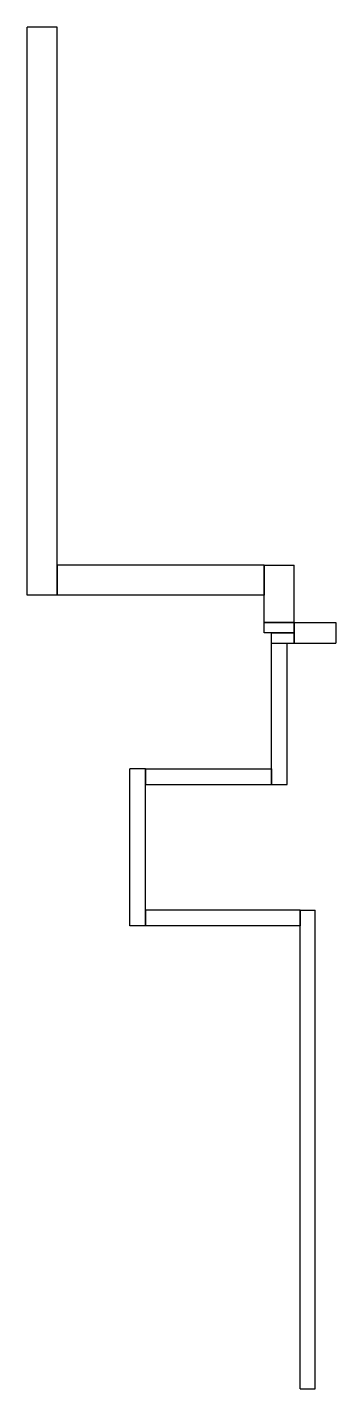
# Model space of a CAD drawing. Header units: millimetres. Extents: x -10.6 to 0.8, y 0 to 50.
import ezdxf

# ---------------------------------------------------------------- set-up
doc = ezdxf.new("R2010")
doc.units = ezdxf.units.MM

msp = doc.modelspace()

# ---------------------------------------------------------------- linework, layer by layer
at = {"color": 7, "linetype": 'Continuous'}
for p, q in [((-9.45, 50), (-10.55, 50)), ((-10.55, 29.14), (-10.55, 50)), ((-9.45, 29.14), (-9.45, 50)), ((-1.86, 30.24), (-9.45, 30.24)), ((-9.45, 30.24), (-9.45, 29.14)), ((-1.86, 28.14), (-1.86, 30.24)), ((-1.86, 30.24), (-0.76, 30.24)), ((-1.86, 30.24), (-1.86, 29.14)), ((-0.76, 28.14), (-0.76, 30.24)), ((-9.45, 29.14), (-10.55, 29.14)), ((-1.86, 29.14), (-9.45, 29.14)), ((-0.76, 28.14), (-1.86, 28.14)), ((-1.86, 27.76), (-1.86, 28.14)), ((-1.86, 28.14), (-0.76, 28.14)), ((-0.76, 27.76), (-0.76, 28.14)), ((-0.76, 28.14), (0.76, 28.14)), ((-0.76, 28.14), (-0.76, 27.38)), ((0.76, 28.14), (0.76, 27.38)), ((-0.76, 27.76), (-1.86, 27.76)), ((-1.6, 27.38), (-1.6, 27.76)), ((-1.6, 27.76), (-0.76, 27.76)), ((-0.76, 27.38), (-0.76, 27.76)), ((-1.6, 22.19), (-1.6, 27.38)), ((-1.6, 27.38), (-1.02, 27.38)), ((-1.6, 27.38), (-0.76, 27.38)), ((-1.02, 22.19), (-1.02, 27.38)), ((-0.76, 27.38), (0.76, 27.38)), ((-6.21, 22.77), (-6.79, 22.77)), ((-6.79, 17), (-6.79, 22.77)), ((-6.21, 17), (-6.21, 22.77)), ((-6.21, 22.77), (-1.6, 22.77)), ((-6.21, 22.77), (-6.21, 22.19)), ((-1.6, 22.77), (-1.6, 22.19)), ((-6.21, 22.19), (-1.6, 22.19)), ((-1.6, 22.19), (-1.02, 22.19)), ((-0.55, 17.58), (-6.21, 17.58)), ((-6.21, 17.58), (-6.21, 17)), ((-0.55, 0), (-0.55, 17.58)), ((-0.55, 17.58), (0, 17.58)), ((-0.55, 17.58), (-0.55, 17)), ((0, 0), (0, 17.58)), ((-6.21, 17), (-6.79, 17)), ((-0.55, 17), (-6.21, 17)), ((-0.55, 0), (0, 0))]:
    msp.add_line(p, q, dxfattribs=at)

doc.saveas('drawing.dxf')
